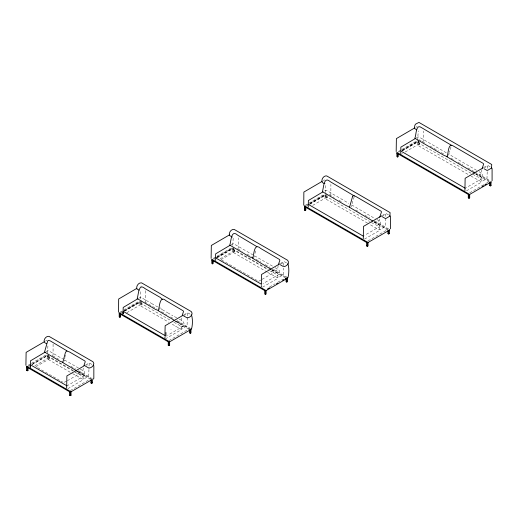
<?xml version="1.0" encoding="UTF-8"?>
<svg xmlns="http://www.w3.org/2000/svg" width="518" height="518" viewBox="0 0 518 518"><rect width="100%" height="100%" fill="white"/><g stroke="black" fill="none" stroke-linecap="round" stroke-linejoin="round"><path stroke-width="0.39" stroke-dasharray="2.59 1.94" d="M47.235 355.497L47.267 358.45L47.863 359.272L71.924 373.251M139.841 302.033L139.873 304.985L140.469 305.808L168.739 322.215M232.44 248.569L232.472 251.521L233.068 252.344L266.887 271.956M325.039 195.105L325.071 198.057L326.431 199.385L368.46 223.672M417.502 141.718L417.534 144.671L418.965 146.037L470.48 175.803M487.205 171.749L486.972 178.593L481.403 181.76L471.179 176.204M187.231 317.592L187.095 325.835L181.617 329.124L180.18 328.8L171.445 323.776M385.567 218.253L385.437 226.495L379.959 229.778L378.418 229.403L369.159 224.074M283.644 265.715L283.909 262.225L281.268 263.817M89.005 365.948L89.238 363.688L86.597 365.281M187.276 315.753L187.51 313.494L184.259 315.43M385.619 216.414L385.897 214.141L383.21 215.747M487.263 168.324L487.542 166.051L484.848 167.657M47.488 353.036L47.999 344.684M140.184 298.808L140.605 291.213M232.789 245.344L233.21 237.756M325.298 192.644L325.809 184.291M417.579 140.792L418.272 130.899M254.947 253.444L255.639 250.939M278.14 265.494C278.082 268.538 276.457 273.653 272.785 270.215M449.443 152.039L449.728 150.867M481.895 169.444C482.051 172.818 480.024 177.532 476.418 174.093M64.115 361.072L64.336 360.224M254.26 256.015L253.801 257.472M449.261 152.726L448.297 156.067M64.679 358.935L65.022 357.647M83.236 368.162C83.281 373.271 80.18 373.964 76.67 370.856M160.075 307.083L159.272 309.822M181.507 317.968C181.993 322.403 178.302 324.054 175.349 320.901M379.293 219.049C379.571 222.267 376.858 224.553 374.268 221.885M65.307 356.475L65.715 355.147M354.17 196.859L351.165 206.753M450.136 149.534L451.307 146.167M179.234 319.276C182.135 320.208 185.949 323.005 183.158 326.308L167.521 335.334M376.942 219.496L380.704 221.905L380.795 225.945L364.581 235.301M479.066 171.685L482.795 174.106L482.834 178.082L465.928 187.84M80.238 369.049L84.551 371.73L84.576 375.705L66.997 385.858M275 267.638L279.221 270.266L279.286 274.197L262.982 283.631M52.499 355.601L53.069 354.836L53.082 343.512M145.105 302.136L145.675 301.372L145.688 290.048M237.71 248.672L238.274 247.908L238.286 237.891M330.309 195.208L330.873 194.444L330.885 184.427M422.766 141.822L423.335 141.058L423.348 131.041M45.578 341.058L46.95 340.261M323.381 180.665L324.76 179.869M415.844 127.279L417.223 126.483M27.972 365.358L30.73 363.772M31.417 363.371L45.875 355.024M119.891 312.289L139.167 301.165M213.183 258.43L231.766 247.701M305.096 205.368L324.372 194.237M398.245 151.58L400.997 149.993M401.683 149.592L416.142 141.246M215.572 257.776L232.478 248.018M28.684 365.76L47.339 354.979M120.603 312.691L139.86 301.573M213.869 258.838L215.954 257.64M216.621 257.252L232.459 248.109M306.468 205.374L325.058 194.645M398.951 151.975L417.521 141.259M123.161 311.35L140.074 301.586M309.693 203.632L325.246 194.651M402.175 150.252L417.728 141.278M31.76 364.62L46.853 355.95L72.954 370.966M124.365 311.15L139.459 302.48L170.642 320.435M216.971 257.692L232.064 249.016L267.126 269.211M309.57 204.228L324.663 195.558L369.502 221.393M402.026 150.835L417.126 142.165L477.039 176.709C480.024 176.774 483.372 181.151 480.076 182.971L466.135 191.019M28.684 366.563L31.436 364.976M32.122 364.581L48.627 355.05M121.976 312.704L124.042 311.512M124.728 311.111L141.233 301.586M214.575 259.24L216.641 258.048M217.327 257.653L233.145 248.517M307.18 205.775L309.24 204.584M309.926 204.189L325.744 195.053M402.389 150.796L418.894 141.272M47.928 354.623L47.928 358.074L48.627 357.673L49.327 358.074L49.327 355.316M140.533 301.159L140.533 304.61L141.233 304.208L141.932 304.61L141.932 301.852M233.132 247.695L233.132 251.146L233.832 250.744L234.531 251.146L234.531 247.695M325.738 194.231L325.738 197.682L326.431 197.28L327.13 197.682L327.13 194.923M418.194 140.844L418.194 144.295L418.894 143.894L419.593 144.295L419.593 141.537M34.92 365.766L50.317 356.876M126.839 312.697L141.854 304.027M220.131 258.838L235.522 249.948M312.73 205.374L327.059 197.099M405.186 151.988L420.584 143.097M47.928 358.074L48.627 358.482L49.327 358.074M140.533 304.61L141.233 305.018L141.932 304.61M233.132 251.146L233.832 251.554L234.531 251.146M325.738 197.682L326.431 198.09L327.13 197.682M418.194 144.295L418.894 144.703L419.593 144.295M220.992 259.641L236.24 250.841L255.452 261.914M85.651 364.989L89.316 362.976L92.534 364.73M66.595 381.157L63.481 382.575M67.288 380.756L79.073 373.957L78.755 373.756L83.767 375.155L83.443 375.22M183.922 314.795L187.581 312.781L190.106 314.135M280.329 263.526L283.987 261.512L286.512 262.866M67.884 388.642L81.818 380.594C87.769 376.327 74.747 372.966 73.653 371.367M258.579 281.345L261.35 279.739M262.043 279.344L273.828 272.539L268.939 269.71M70.318 390.591L90.948 378.677L77.771 371.069M382.265 215.456L385.923 213.442L388.448 214.795M168.939 340.598L189.575 328.684L175.557 320.597M262.555 287.179L276.495 279.131C281.805 275.66 272.125 272.196 270.338 271.063M269.548 286.991L275.052 283.819M277.803 282.226L282.614 279.448M483.909 167.366L487.567 165.352L491.491 167.515M364.491 239.109L378.431 231.06C383.741 227.001 372.688 223.724 370.817 222.151M368.033 240.896L387.283 229.778M469.684 192.819L485.502 183.683M486.188 183.288L489.633 181.3L476.32 173.621M401.243 154.247L402.376 153.606M165.313 338.921L180.089 330.4C185.373 326.657 175.013 323.18 173.232 321.931M416.349 137.93L418.492 136.953L420.007 137.587L446.853 153.088M231.093 244.664L233.236 243.687L234.019 243.978L252.771 254.804M138.688 298.245L140.831 297.267L146.024 300.265M45.953 351.631L48.096 350.654L48.893 350.951L62.795 358.98M175.252 326.845L175.621 326.651M170.817 329.403L171.186 329.208M324.767 190.812L326.01 190.326L327.557 190.987L348.802 203.321M140.695 286.163L141.582 286.117M83.767 375.233L79.513 372.779L78.205 373.433L75.486 371.866M157.757 306.876L156.993 306.624M254.506 255.808L272.597 266.181M64.569 360.004L78.464 368.026M418.894 139.659L421.697 141.272M422.397 141.679L425.9 143.7M430.102 146.128L438.506 150.978M441.304 152.596L444.107 154.215M451.107 158.255L453.211 159.466M458.113 162.296L463.014 165.132M467.916 167.961L474.223 171.6M474.922 172.002L490.326 180.899M475.919 174.009L482.867 178.037M475.621 174.022L488.927 181.701M329.228 194.658L334.123 197.487M339.018 200.311L341.815 201.929M355.801 210.004L359.997 212.425M364.892 215.248L369.787 218.078M374.682 220.901L388.668 228.975M373.983 221.303L387.976 229.383M373.983 221.924L380.827 225.9M373.99 222.112L387.976 230.186M238.015 248.918L242.191 251.334M247.067 254.144L251.243 256.559M256.119 259.369L260.988 262.186M265.171 264.601L270.04 267.411M273.523 269.425L286.752 277.059M272.125 269.425L285.36 277.065M271.788 269.852L279.286 274.197M271.432 269.826L285.36 277.868M256.086 262.276L268.246 269.308M267.573 272.351L277.823 277.92L283.391 274.754L283.611 268.123M257.219 280.562L239.517 270.318M144.736 301.994L156.643 308.87M161.551 311.7L166.453 314.53M170.655 316.958L173.459 318.576M176.962 320.597L190.268 328.282M175.757 321.335L183.676 325.906M174.864 320.998L188.876 329.092M52.791 355.84L59.039 359.447M70.837 366.258L75.693 369.062M78.471 370.668L92.346 378.677M76.813 371.141L79.513 372.779M83.767 375.155L84.609 375.66M76.379 371.076L90.948 379.487M73.452 370.687L51.185 357.854L35.936 366.66L62.924 382.258M72.604 373.64L83.145 379.383L88.72 376.217L88.941 369.587M221.685 260.042L238.286 269.638M176.722 317.754L173.096 315.922M351.722 204.934L375.213 218.732M476.554 170.305L449.015 154.338M160.619 308.45L162.128 309.563M167.728 312.82L172.87 315.76M162.361 309.725L167.502 312.658M151.625 303.522L156.76 306.462M146.251 300.427L151.392 303.36M418.894 140.443L418.894 144.703M326.431 193.829L326.431 198.09M233.832 247.986L233.832 251.554M141.233 300.757L141.233 305.018M48.627 354.914L48.627 358.482M183.158 326.308L180.381 326.159L183.158 326.308"/><path stroke-width="0.78" d="M66.667 388.196L66.88 375.926L84.965 365.384M123.083 312.626L123.083 313.429L123.083 312.192L123.077 313.914M30.471 367.385L30.478 365.656L30.478 366.893L30.478 366.466M400.738 153.606L400.744 152.027M390.442 228.839L390.442 216.705L389.847 215.598M492.087 180.75L492.087 168.615L491.491 167.515M379.746 217.236L381.455 211.979L381.112 211.234L356.274 196.736L354.021 195.694L352.823 196.005M83.929 365.663L85.23 361.732L84.887 360.988L69.529 351.968L66.459 350.913L65.313 352.926L62.769 362.529L75.991 370.461M182.2 315.468L183.501 311.538L183.158 310.794L166.226 300.841C159.414 294.6 159.758 306.87 158.249 310.722L174.126 320.202M278.548 264.167L279.849 260.237L279.5 259.492L260.645 248.433C253.833 242.184 254.176 254.461 252.667 258.307L270.972 269.192M482.303 168.11L483.611 164.187L483.262 163.442L453.755 146.244C447.843 141.686 448.523 153.995 446.995 156.805L475.045 173.297M352.654 196.218L349.514 207.297L372.895 221.102M66.997 385.858L30.394 364.789L30.452 360.858L45.06 352.175M363.215 236.091L308.346 204.409M165.954 332.472L165.954 336.137L123.161 311.35M465.255 188.235L400.828 151.036M137.794 298.782L123.187 307.465L123.129 311.396M230.199 245.208L215.656 253.839L215.54 257.822L261.668 284.388M322.973 191.848L308.365 200.531L308.314 204.455M415.455 138.468L400.848 147.151L400.796 151.081M93.266 379.137L93.836 378.373L93.849 367.048L93.777 365.721L93.234 365.138M191.537 328.943C192.644 325.116 192.806 318.79 191.505 314.938M287.937 277.674C289.044 273.847 289.212 267.528 287.911 263.668M44.198 341.848L26.114 352.389L25.913 365.326M136.804 288.384L118.661 299.009L118.557 312.16M229.409 234.919L211.325 245.461L211.117 258.398M322.008 181.455L303.859 192.081L303.762 205.232M414.471 128.069L396.387 138.61L396.179 151.547M305.102 206.145L304.409 206.546L367.34 242.903L389.368 230.167M27.998 366.938L27.299 367.34L27.299 370.791L27.998 370.389L27.998 367.631M120.603 313.474L119.904 313.876L119.904 317.327L120.603 316.925L120.603 314.167M398.264 153.16L397.565 153.561L397.565 157.012L398.264 156.611L398.264 153.852M71.018 391.776L71.018 395.228L70.318 395.635L70.318 391.394L26.599 366.155L26.599 370.389L27.299 369.988L27.998 370.389M368.039 242.482L368.039 245.933L367.34 246.335L367.34 242.1L304.403 205.763L304.409 209.997L305.102 209.596L305.801 209.997L305.801 207.239M211.81 260.01L265.423 290.986L266.123 290.566L266.123 294.017L265.423 294.418L265.423 290.184L211.804 259.227L211.81 263.461L212.509 263.863L213.202 263.461L213.202 260.703M304.409 209.997L305.108 210.399L305.801 209.997M183.236 315.19L165.151 325.731L164.938 334.971M279.636 263.921L261.551 274.462L261.337 283.702M69.619 391.776L69.619 395.228L70.318 394.826L71.018 395.228M90.948 380.154L90.948 382.919L91.647 382.511L92.346 382.919L92.346 379.467L70.318 392.204L26.599 366.938M90.948 382.919L91.647 383.32L92.346 382.919M381.578 215.851L363.494 226.392L363.273 238.662M119.205 313.474L168.939 342.21L169.639 341.789L169.639 345.241L168.939 345.642L168.246 345.241L168.246 341.789M168.939 342.21L190.974 329.493L190.274 329.875L190.274 333.327L190.974 332.925L190.974 328.684M168.246 345.241L168.939 344.833L169.639 345.241M267.489 288.986L269.554 287.794M276.437 283.825L277.81 283.029M282.634 280.244L284.006 279.448M285.386 278.658L286.765 277.862M286.053 278.25L286.752 278.652L287.451 278.25L265.423 290.986M483.216 167.761L465.132 178.302L464.918 190.572M286.053 278.937L286.053 281.701L286.752 282.103L287.451 281.701L287.451 277.46M367.34 242.081L366.64 242.482L366.64 245.933L367.34 246.335M366.64 245.933L367.34 245.532M387.976 230.86L387.976 233.618L388.675 233.217L389.368 233.618L389.368 229.383M387.976 233.618L388.675 234.019L389.368 233.618M482.077 186.467L483.456 185.671M484.829 184.881L486.208 184.084M491.025 182.09L468.997 194.826L396.866 153.16M468.298 194.405L468.298 197.857L468.997 197.449L469.696 197.857L469.696 194.405M489.633 182.776L489.633 185.541L490.326 185.133L491.025 185.541L491.025 181.3M468.298 197.857L468.997 198.258L469.696 197.857M489.633 185.541L490.326 185.943L491.025 185.541M283.819 266.582C286.681 266.589 290.074 262.678 287.658 260.289L234.142 229.39C231.177 228.93 228.639 232.64 229.429 235.373M187.419 317.851C190.203 317.793 193.738 314.005 191.259 311.558L141.543 282.854C138.597 282.394 136.001 286.104 136.823 288.837M89.148 368.045C91.939 367.987 95.474 364.199 92.987 361.752L48.938 336.318C46.031 335.735 42.994 340.002 44.477 342.502M447.5 156.695L444.25 155.517L414.821 138.235C416.355 135.418 415.669 123.109 421.587 127.674L451.405 145.254M253.004 258.1L249.877 256.993L229.765 245.085C231.274 241.233 230.924 228.962 237.743 235.204L256.909 246.659M158.255 310.45L155.374 309.356L137.16 298.543C138.669 294.697 138.325 282.427 145.137 288.668L160.243 297.41L162.419 299.365M62.859 362.309L59.829 361.124L44.554 352.013L47.695 340.935L48.427 340.365L50.233 340.876L66.984 350.861M349.767 207.368L344.379 204.642L322.364 191.621C323.873 187.769 323.523 175.498 330.342 181.74L354.273 195.94M382.019 216.563L385.139 218.395L386.033 218.395L389.873 216.136L390.086 212.594L326.741 175.926C322.708 175.09 319.179 183.074 324.89 183.612M280.083 264.633L283.197 266.466M85.412 366.096L88.811 368.045M187.082 317.851L183.54 315.857M416.699 129.85L414.361 128.296L414.853 125.343L415.475 124.197L418.933 122.403L491.731 164.504L491.517 168.052L487.671 170.312L486.784 170.305L484.175 168.803M489.633 182.09L490.326 182.491L490.326 185.943M397.565 157.012L396.866 156.611L396.866 152.376L468.997 194.017L468.997 198.258M387.976 230.167L388.675 230.568L388.675 234.019M229.688 235.573L232.291 237.076M265.423 294.418L264.724 294.017L264.724 290.566M137.082 289.031L139.038 290.164M190.274 333.327L189.575 332.925L189.575 329.474M119.904 317.327L119.205 316.925L119.205 312.691L168.939 341.407L168.939 345.642M45.131 342.877L46.432 343.628M26.599 370.389L27.299 370.791M69.619 395.228L70.318 395.635M308.275 205.478L308.275 206.993M305.108 206.947L305.108 210.399M286.752 278.652L286.752 282.103M261.337 285.547L261.337 286.732M215.676 258.935L215.676 260.457M212.509 260.412L212.509 263.863M164.938 336.817L164.938 338.001M91.647 379.869L91.647 383.32"/></g></svg>
